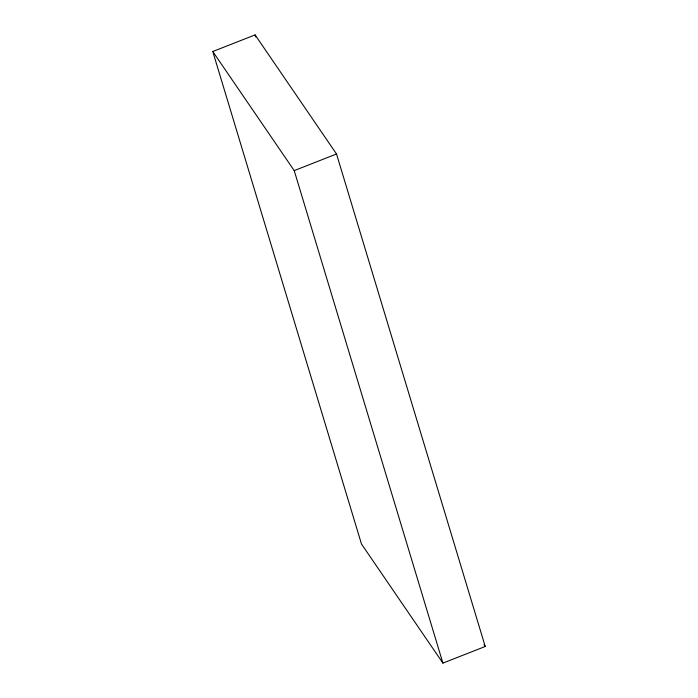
<?xml version="1.0" encoding="UTF-8"?>
<svg xmlns="http://www.w3.org/2000/svg" width="698" height="698" viewBox="0 0 698 698"><rect width="100%" height="100%" fill="white"/><g stroke="black" fill="none" stroke-linecap="round" stroke-linejoin="round"><path stroke-width="1.05" d="M212.777 51.512L255.093 34.9L336.523 153.996L485.223 646.488L442.907 663.1L361.477 544.004L212.777 51.512L294.216 170.609L442.907 663.1M294.216 170.609L336.523 153.996M483.993 644.699L485.223 646.488M255.093 34.9L255.721 36.985"/></g></svg>
